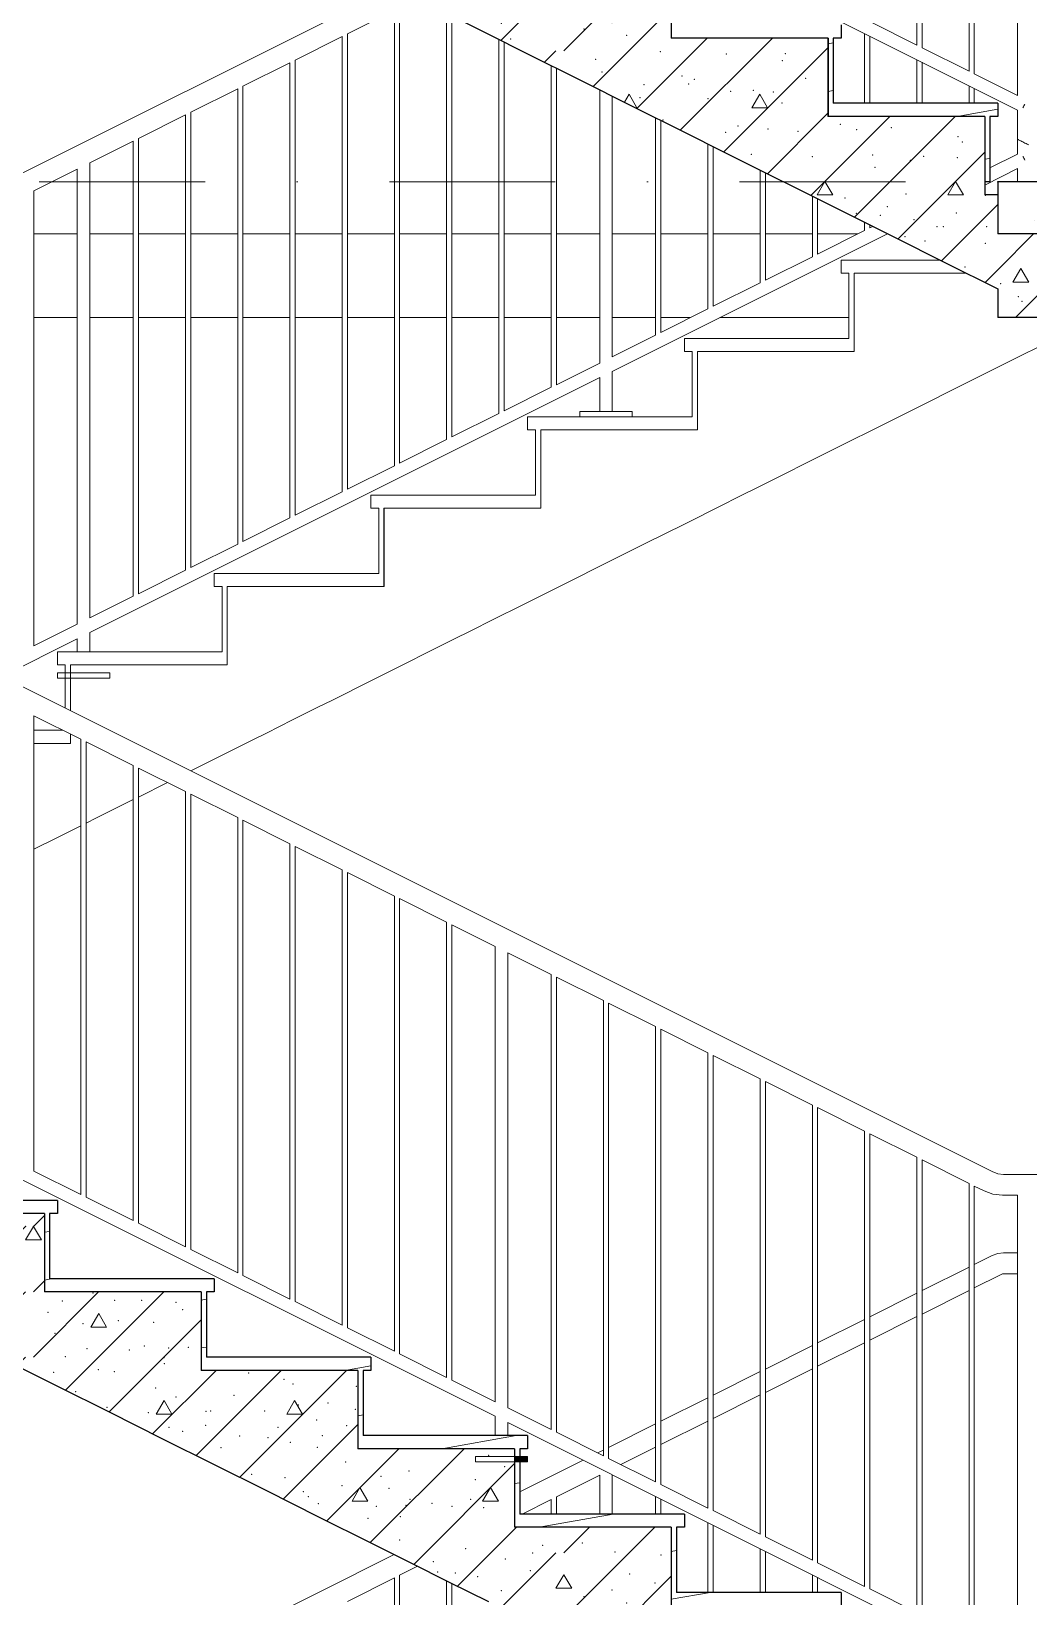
# Model space of a CAD drawing. Header units: millimetres. Extents: x 18162 to 7085488, y 72188 to 247925.
# Drawn here: x 3667579 to 3669488, y 128410 to 131406 of the extents above; entities that cross this region are included whole.
import ezdxf

# ---------------------------------------------------------------- set-up
doc = ezdxf.new("R2010")
doc.units = ezdxf.units.MM
doc.header["$MEASUREMENT"] = 0
doc.linetypes.add('Dot & Dashed', pattern=[670.277762, 317.5, -176.388889, 0, -176.388874])
for name, color, linetype in [('Interior - Stair & Railing', 7, 'Continuous'), ('Structural - Bearing', 7, 'Continuous'), ('Structural - Stair & Railing', 7, 'Continuous')]:
    doc.layers.add(name, color=color, linetype=linetype)
pattern_1 = [(10, (3761974.73, 95118.01), (-15.628336, 88.632695), [])]

# ---------------------------------------------------------------- blocks, each defined once
blk = doc.blocks.new('*X899', base_point=(3761974.7, 95118))
at = {"layer": 'Structural - Stair & Railing', "color": 7, "linetype": 'Continuous', "lineweight": 9}
for p, q in [((3666374.4, 129440.1), (3666377.3, 129443)), ((3666457.7, 129398.4), (3666502.3, 129443)), ((3666552.9, 129425.9), (3666562.8, 129443)), ((3666568, 129368.6), (3666642.5, 129443)), ((3666583.1, 129425.9), (3666573.2, 129443)), ((3666634.5, 129310), (3666767.5, 129443)), ((3666717.8, 129268.4), (3666892.5, 129443)), ((3666812.9, 129443), (3666803.1, 129425.9)), ((3666833.1, 129425.9), (3666823.2, 129443)), ((3666568, 129425.9), (3666552.9, 129425.9)), ((3666568, 129425.9), (3666583.1, 129425.9)), ((3666801.2, 129226.7), (3667004, 129429.5)), ((3666803.1, 129425.9), (3666833.1, 129425.9)), ((3666541.1, 129356.7), (3666552.9, 129368.6)), ((3666691, 129281.8), (3666693, 129285.2)), ((3666693, 129285.2), (3666696.6, 129279)), ((3666884.5, 129185), (3667004, 129304.5)), ((3666927.9, 129259.2), (3666943, 129285.2)), ((3666943, 129285.2), (3666957.9, 129259.2)), ((3666967.8, 129143.4), (3667117.5, 129293)), ((3667068, 129118.6), (3667242.5, 129293)), ((3667177.9, 129259.2), (3667193, 129285.2)), ((3667193, 129285.2), (3667207.9, 129259.2)), ((3666957.9, 129259.2), (3666927.9, 129259.2)), ((3667207.9, 129259.2), (3667177.9, 129259.2)), ((3667193, 129118.6), (3667304, 129229.5)), ((3667318, 129118.6), (3667342.5, 129143)), ((3667443, 129118.6), (3667467.5, 129143)), ((3667583.1, 129118.6), (3667604, 129139.4)), ((3667051.2, 129101.7), (3667068, 129118.5)), ((3667068, 129118.6), (3667056.8, 129098.9)), ((3667083.1, 129092.6), (3667068, 129118.6)), ((3667134.5, 129060), (3667193, 129118.5)), ((3667217.8, 129018.4), (3667318, 129118.5)), ((3667301.2, 128976.7), (3667443, 129118.5)), ((3667318, 129118.6), (3667303.1, 129092.5)), ((3667333.1, 129092.6), (3667318, 129118.6)), ((3667384.5, 128935), (3667568, 129118.5)), ((3667568, 129092.6), (3667583.1, 129118.6)), ((3667598.3, 129092.6), (3667583.1, 129118.6)), ((3667069.5, 129092.5), (3667083.1, 129092.6)), ((3667303.1, 129092.5), (3667333.1, 129092.6)), ((3667583.1, 129092.5), (3667568, 129092.6)), ((3667583.1, 129092.5), (3667598.3, 129092.6)), ((3667583.1, 128993.5), (3667604, 129014.4)), ((3667467.8, 128893.4), (3667568, 128993.5)), ((3667583.1, 128868.5), (3667707.6, 128993)), ((3667644.6, 128805), (3667832.6, 128993)), ((3667427.9, 128925.9), (3667443, 128951.9)), ((3667443, 128951.9), (3667457.9, 128925.9)), ((3667693, 128925.9), (3667708.1, 128951.9)), ((3667708.1, 128951.9), (3667723.1, 128925.9)), ((3667457.9, 128925.9), (3667427.9, 128925.9)), ((3667723.1, 128925.9), (3667693, 128925.9)), ((3667727.9, 128763.3), (3667904, 128939.4)), ((3667551.2, 128851.7), (3667568, 128868.5)), ((3667811.3, 128721.7), (3667932.6, 128843)), ((3667894.6, 128680), (3668057.6, 128843)), ((3667977.9, 128638.3), (3668182.6, 128843)), ((3667833.1, 128785.2), (3667818.2, 128759.2)), ((3667848.3, 128759.2), (3667833.1, 128785.2)), ((3668083.1, 128785.2), (3668068.2, 128759.2)), ((3668098.3, 128759.2), (3668083.1, 128785.2)), ((3667818.2, 128759.2), (3667848.3, 128759.2)), ((3668068.2, 128759.2), (3668098.3, 128759.2)), ((3668061.3, 128596.7), (3668204, 128739.4)), ((3668144.6, 128555), (3668282.6, 128693)), ((3668227.9, 128513.3), (3668407.6, 128693)), ((3668311.3, 128471.7), (3668504, 128664.4)), ((3668193, 128592.6), (3668208.1, 128618.6)), ((3668223.1, 128592.5), (3668193, 128592.6)), ((3668208.1, 128618.6), (3668223.1, 128592.5)), ((3668443, 128592.6), (3668458.1, 128618.6)), ((3668473.1, 128592.5), (3668443, 128592.6)), ((3668458.1, 128618.6), (3668473.1, 128592.5)), ((3668394.6, 128430), (3668507.6, 128543)), ((3668598.3, 128368.5), (3668772.7, 128543)), ((3668598.3, 128493.5), (3668647.7, 128543)), ((3668477.9, 128388.3), (3668583.1, 128493.5)), ((3668583.1, 128425.9), (3668598.3, 128451.9)), ((3668613.4, 128425.9), (3668598.3, 128451.9)), ((3668654.7, 128299.9), (3668804, 128449.2)), ((3668598.3, 128425.9), (3668583.1, 128425.9)), ((3668598.3, 128425.9), (3668613.4, 128425.9)), ((3668738, 128258.3), (3668872.7, 128393)), ((3668821.3, 128216.6), (3668997.7, 128393)), ((3668561.3, 128346.7), (3668583.1, 128368.5)), ((3668904.7, 128174.9), (3669104, 128374.2)), ((3668714.4, 128270.1), (3668723.3, 128285.2)), ((3668723.3, 128285.2), (3668738.2, 128259.2)), ((3668958.1, 128259.2), (3668973.3, 128285.2)), ((3668973.3, 128285.2), (3668988.2, 128259.2)), ((3668738.2, 128259.2), (3668736.2, 128259.2)), ((3668988.2, 128259.2), (3668958.1, 128259.2)), ((3668988, 128133.3), (3669104, 128249.2)), ((3669098.3, 128118.5), (3669222.7, 128243)), ((3669223.3, 128118.5), (3669347.7, 128243)), ((3669348.3, 128118.5), (3669404, 128174.2)), ((3669071.3, 128091.6), (3669098.3, 128118.5)), ((3669098.3, 128118.5), (3669083.4, 128092.5)), ((3669113.4, 128092.5), (3669098.3, 128118.5)), ((3669154.7, 128049.9), (3669223.3, 128118.5)), ((3669238, 128008.3), (3669348.3, 128118.5)), ((3669348.3, 128118.5), (3669333.4, 128092.5)), ((3669363.4, 128092.5), (3669348.3, 128118.5)), ((3669083.4, 128092.5), (3669113.4, 128092.5)), ((3669333.4, 128092.5), (3669363.4, 128092.5)), ((3669321.3, 127966.6), (3669429.1, 128074.3)), ((3669404.7, 127924.9), (3669429.1, 127949.3))]:
    blk.add_line(p, q, dxfattribs=at)
for p in [(3666742.4, 129436.2), (3666813.2, 129433.7), (3666448.8, 129421.1), (3666448.8, 129421.1), (3666606.5, 129410.2), (3666660, 129422.3), (3666901.1, 129409.9), (3666926.4, 129406.5), (3666992.3, 129424.6), (3666688.2, 129397.9), (3666628.8, 129352.1), (3666752.6, 129366.8), (3666879.2, 129362.5), (3666986.1, 129349.7), (3666992.3, 129362.8), (3666641.5, 129328.1), (3666794.5, 129320.3), (3666817.7, 129314.2), (3666721.5, 129303.5), (3666806.8, 129304.9), (3666887.2, 129291), (3666930.7, 129292.7), (3666969.1, 129289.4), (3666714.1, 129278.6), (3666843.9, 129277.1), (3666985.8, 129268.8), (3667115.9, 129280.2), (3667151.4, 129277.1), (3667276.6, 129278.6), (3666901.3, 129224.3), (3667097.4, 129227.6), (3667194.7, 129221.4), (3666877.9, 129212.2), (3666958.8, 129218.6), (3667016.6, 129214.7), (3667128.8, 129217.9), (3667128.8, 129217.9), (3666927.4, 129170.5), (3667044, 129165.8), (3667159.2, 129168.9), (3667257.1, 129166.6), (3667163.8, 129145.7), (3667231.7, 129158.6), (3667537.9, 129142.1), (3667568, 129118.6), (3667568, 129118.6), (3667568, 129118.5), (3667583.1, 129118.6), (3667583.1, 129118.5), (3667583.1, 129118.5), (3667106.1, 129086.8), (3667223.3, 129094.5), (3667375.2, 129092), (3667447.4, 129093.2), (3667522.3, 129097.6), (3667174.3, 129053.4), (3667187.1, 129070.1), (3667238.2, 129045.3), (3667319.2, 129057.9), (3667499.6, 129044), (3667282.6, 129031.8), (3667294.6, 129031.9), (3667377.3, 129031.8), (3667449.4, 129031.8), (3667485.2, 129021.9), (3667544.4, 129031.7), (3667259.3, 129004.4), (3667374.7, 129000.2), (3667469.8, 128984.8), (3667697, 128991.2), (3667520.7, 128956.8), (3667611.2, 128954.2), (3667638.2, 128975.7), (3667738.5, 128977.1), (3667790.3, 128976.7), (3667855.9, 128972.9), (3667868.9, 128959.4), (3667471.7, 128934.9), (3667678.1, 128932.3), (3667745.8, 128938.1), (3667813.4, 128934.9), (3667510, 128912.2), (3667510.1, 128900.4), (3667523.9, 128901.4), (3667624.2, 128913.7), (3667644.3, 128868.9), (3667685.7, 128884.4), (3667766.6, 128881.8), (3667795.3, 128889.8), (3667832.8, 128867.4), (3667842.1, 128885.9), (3667879.9, 128886.9), (3667621.6, 128839.5), (3667707.6, 128844.2), (3667738.2, 128840.5), (3667833.5, 128856), (3667995.2, 128837.9), (3667664, 128802.3), (3667817.1, 128808.9), (3668062.8, 128826.1), (3668080, 128817), (3668201.3, 128812.1), (3667724.1, 128772.2), (3667744.4, 128779.8), (3667855.9, 128792), (3667967.3, 128795), (3668090.2, 128776.5), (3668146.9, 128780.4), (3667803.1, 128762.3), (3667913.4, 128764.6), (3667922.4, 128765.4), (3668025.9, 128765.4), (3668125, 128748.2), (3668199, 128768.5), (3667842.7, 128733.8), (3667868.9, 128726.3), (3667912.5, 128737.9), (3667978, 128717.5), (3668032.1, 128714.4), (3668051, 128733.8), (3668136.2, 128718.2), (3668182.4, 128737), (3667942, 128695.3), (3668074.8, 128705), (3668126.4, 128695.8), (3668180.9, 128667.3), (3668454.5, 128680.1), (3668484.9, 128658.8), (3668001.1, 128644), (3668064.5, 128637.4), (3668173.9, 128622), (3668248.3, 128640.4), (3668302.1, 128650.1), (3668429.3, 128634), (3668099.8, 128610.8), (3668109.5, 128601.4), (3668263.9, 128617), (3668304.1, 128596), (3668420, 128596), (3668128.3, 128587.8), (3668239.2, 128583), (3668285.6, 128562.9), (3668296.4, 128584.6), (3668346.2, 128588.7), (3668384.5, 128583), (3668445.1, 128580), (3668223.8, 128559.9), (3668283.9, 128518.1), (3668410.5, 128502), (3668557.6, 128508.3), (3668633.5, 128512.7), (3668348.5, 128477), (3668486.3, 128482.2), (3668539, 128493.4), (3668696.5, 128495), (3668784.7, 128489.3), (3668356.8, 128457.1), (3668390.6, 128454.8), (3668433.6, 128447.8), (3668534.1, 128459.4), (3668724.3, 128453.2), (3668479, 128421.1), (3668479, 128421.1), (3668690.3, 128422.3), (3668772.7, 128436.2), (3668496.4, 128390.9), (3668636.7, 128410.1), (3668718.4, 128397.9), (3668659.1, 128352.1), (3668782.8, 128366.8), (3668909.5, 128362.5), (3669022.5, 128362.8), (3668671.7, 128328.1), (3669016.4, 128349.7), (3668751.7, 128303.5), (3668824.7, 128320.3), (3668837.1, 128304.9), (3668847.9, 128314.2), (3668961, 128292.7), (3669061.2, 128315.7), (3668744.4, 128278.6), (3668874.2, 128277.1), (3668917.5, 128291), (3668999.4, 128289.4), (3669016.1, 128268.8), (3668788.2, 128235.9), (3668908.2, 128212.2), (3668931.5, 128224.3), (3668989, 128218.6), (3669046.9, 128214.7), (3669127.6, 128227.6), (3669159, 128217.9), (3669159, 128217.9), (3669225, 128221.4), (3669353.2, 128204.4), (3669361, 128193.6), (3668957.6, 128170.4), (3669074.2, 128165.8), (3669189.4, 128168.9), (3669194.1, 128145.7), (3669261.9, 128158.6), (3669287.4, 128166.6), (3669351.7, 128164.3), (3669136.3, 128086.8), (3669253.5, 128094.5), (3669405.5, 128092), (3669158.5, 128057.4), (3669204.5, 128053.4), (3669217.4, 128070.1), (3669349.5, 128057.9), (3669268.5, 128045.3), (3669312.8, 128031.8), (3669324.9, 128031.9), (3669407.6, 128031.8), (3669251.2, 128012.6), (3669289.5, 128004.4), (3669405, 128000.2), (3669366.6, 127954.8)]:
    blk.add_point(p, dxfattribs=at)
blk = doc.blocks.new('*X912', base_point=(3761974.7, 95118))
at = {"layer": 'Structural - Stair & Railing', "color": 7, "linetype": 'Continuous', "lineweight": 9}
for p, q in [((3666374.4, 132440.1), (3666377.3, 132443)), ((3666457.7, 132398.4), (3666502.3, 132443)), ((3666552.9, 132426), (3666562.8, 132443)), ((3666568, 132368.6), (3666642.4, 132443)), ((3666583.1, 132426), (3666573.2, 132443)), ((3666634.5, 132310.1), (3666767.4, 132443)), ((3666717.8, 132268.4), (3666892.4, 132443)), ((3666801.1, 132226.7), (3667004, 132429.5)), ((3666812.9, 132443), (3666803.1, 132425.9)), ((3666833.1, 132426), (3666823.2, 132443)), ((3666568, 132425.9), (3666552.9, 132426)), ((3666568, 132425.9), (3666583.1, 132426)), ((3666803.1, 132425.9), (3666833.1, 132426)), ((3666541, 132356.8), (3666552.9, 132368.6)), ((3666691, 132281.8), (3666693, 132285.3)), ((3666693, 132285.3), (3666696.6, 132279)), ((3666884.5, 132185.1), (3667004, 132304.5)), ((3666927.9, 132259.3), (3666943, 132285.3)), ((3666943, 132285.3), (3666957.9, 132259.3)), ((3666967.8, 132143.4), (3667117.4, 132293)), ((3667068, 132118.6), (3667242.4, 132293)), ((3667177.9, 132259.3), (3667193, 132285.3)), ((3667193, 132285.3), (3667207.9, 132259.3)), ((3666957.9, 132259.3), (3666927.9, 132259.3)), ((3667207.9, 132259.3), (3667177.9, 132259.3)), ((3667193, 132118.6), (3667304, 132229.6)), ((3667318, 132118.6), (3667342.4, 132143)), ((3667443, 132118.6), (3667467.4, 132143)), ((3667583.1, 132118.6), (3667604, 132139.4)), ((3667051.1, 132101.7), (3667068, 132118.6)), ((3667068, 132118.6), (3667056.7, 132098.9)), ((3667083.1, 132092.6), (3667068, 132118.6)), ((3667134.5, 132060), (3667193, 132118.6)), ((3667217.8, 132018.4), (3667318, 132118.6)), ((3667301.1, 131976.7), (3667443, 132118.6)), ((3667318, 132118.6), (3667303.1, 132092.6)), ((3667333.1, 132092.6), (3667318, 132118.6)), ((3667384.5, 131935), (3667568, 132118.6)), ((3667568, 132092.6), (3667583.1, 132118.6)), ((3667598.3, 132092.6), (3667583.1, 132118.6)), ((3667069.4, 132092.6), (3667083.1, 132092.6)), ((3667303.1, 132092.6), (3667333.1, 132092.6)), ((3667583.1, 132092.6), (3667568, 132092.6)), ((3667583.1, 132092.6), (3667598.3, 132092.6)), ((3667583.1, 131993.6), (3667604, 132014.4)), ((3667467.8, 131893.4), (3667568, 131993.6)), ((3667583.1, 131868.6), (3667707.6, 131993)), ((3667644.6, 131805), (3667832.6, 131993)), ((3667427.9, 131925.9), (3667443, 131951.9)), ((3667443, 131951.9), (3667457.9, 131925.9)), ((3667693, 131925.9), (3667708.1, 131951.9)), ((3667708.1, 131951.9), (3667723.1, 131925.9)), ((3667457.9, 131925.9), (3667427.9, 131925.9)), ((3667723.1, 131925.9), (3667693, 131925.9)), ((3667727.9, 131763.3), (3667904, 131939.4)), ((3667551.1, 131851.7), (3667568, 131868.6)), ((3667811.2, 131721.7), (3667932.6, 131843)), ((3667894.6, 131680), (3668057.6, 131843)), ((3667977.9, 131638.3), (3668182.6, 131843)), ((3667833.1, 131785.3), (3667818.2, 131759.2)), ((3667848.3, 131759.3), (3667833.1, 131785.3)), ((3668083.1, 131785.3), (3668068.2, 131759.2)), ((3668098.3, 131759.3), (3668083.1, 131785.3)), ((3667818.2, 131759.2), (3667848.3, 131759.3)), ((3668061.2, 131596.7), (3668204, 131739.4)), ((3668068.2, 131759.2), (3668098.3, 131759.3)), ((3668144.6, 131555), (3668282.6, 131693)), ((3668227.9, 131513.3), (3668407.6, 131693)), ((3668311.2, 131471.7), (3668504, 131664.4)), ((3668193, 131592.6), (3668208.1, 131618.6)), ((3668208.1, 131618.6), (3668223.1, 131592.6)), ((3668443, 131592.6), (3668458.1, 131618.6)), ((3668458.1, 131618.6), (3668473.1, 131592.6)), ((3668223.1, 131592.6), (3668193, 131592.6)), ((3668473.1, 131592.6), (3668443, 131592.6)), ((3668394.6, 131430), (3668507.6, 131543)), ((3668598.3, 131368.6), (3668772.7, 131543)), ((3668598.3, 131493.6), (3668647.7, 131543)), ((3668477.9, 131388.3), (3668583.1, 131493.6)), ((3668583.1, 131425.9), (3668598.3, 131451.9)), ((3668613.4, 131425.9), (3668598.3, 131451.9)), ((3668654.6, 131300), (3668804, 131449.3)), ((3668598.3, 131425.9), (3668583.1, 131425.9)), ((3668598.3, 131425.9), (3668613.4, 131425.9)), ((3668738, 131258.3), (3668872.7, 131393)), ((3668821.3, 131216.6), (3668997.7, 131393)), ((3668561.2, 131346.7), (3668583.1, 131368.6)), ((3668904.6, 131175), (3669104, 131374.3)), ((3668714.4, 131270.1), (3668723.3, 131285.3)), ((3668723.3, 131285.3), (3668738.2, 131259.2)), ((3668738.2, 131259.2), (3668736.1, 131259.2)), ((3668958.1, 131259.3), (3668973.3, 131285.3)), ((3668988.2, 131259.2), (3668958.1, 131259.3)), ((3668973.3, 131285.3), (3668988.2, 131259.2)), ((3668988, 131133.3), (3669104, 131249.3)), ((3669098.3, 131118.6), (3669222.7, 131243)), ((3669223.3, 131118.6), (3669347.7, 131243)), ((3669348.3, 131118.6), (3669404, 131174.3)), ((3669071.3, 131091.6), (3669098.3, 131118.6)), ((3669098.3, 131118.6), (3669083.4, 131092.6)), ((3669113.4, 131092.6), (3669098.3, 131118.6)), ((3669154.6, 131050), (3669223.3, 131118.6)), ((3669238, 131008.3), (3669348.3, 131118.6)), ((3669348.3, 131118.6), (3669333.4, 131092.6)), ((3669363.4, 131092.6), (3669348.3, 131118.6)), ((3669083.4, 131092.6), (3669113.4, 131092.6)), ((3669333.4, 131092.6), (3669363.4, 131092.6)), ((3669321.3, 130966.6), (3669429.1, 131074.4)), ((3669404.6, 130925), (3669429.1, 130949.4))]:
    blk.add_line(p, q, dxfattribs=at)
for p in [(3666742.4, 132436.3), (3666813.2, 132433.8), (3666448.8, 132421.2), (3666448.8, 132421.2), (3666606.5, 132410.2), (3666660, 132422.4), (3666688.2, 132398), (3666901.1, 132409.9), (3666926.4, 132406.5), (3666992.3, 132424.7), (3666752.6, 132366.8), (3666628.8, 132352.2), (3666879.2, 132362.5), (3666986.1, 132349.8), (3666992.3, 132362.9), (3666641.5, 132328.1), (3666794.5, 132320.4), (3666817.7, 132314.2), (3666714.1, 132278.7), (3666721.5, 132303.5), (3666806.8, 132304.9), (3666843.9, 132277.1), (3666887.2, 132291), (3666930.7, 132292.8), (3666969.1, 132289.5), (3667115.9, 132280.2), (3667151.4, 132277.1), (3667276.6, 132278.7), (3666985.8, 132268.8), (3666901.3, 132224.4), (3666958.8, 132218.6), (3667097.4, 132227.7), (3667128.8, 132217.9), (3667128.8, 132217.9), (3667194.7, 132221.5), (3666877.9, 132212.2), (3667016.6, 132214.7), (3666927.4, 132170.5), (3667044, 132165.8), (3667159.2, 132169), (3667231.7, 132158.7), (3667257.1, 132166.6), (3667163.8, 132145.8), (3667537.9, 132142.1), (3667522.3, 132097.7), (3667568, 132118.6), (3667568, 132118.6), (3667568, 132118.6), (3667583.1, 132118.6), (3667583.1, 132118.6), (3667583.1, 132118.6), (3667106.1, 132086.9), (3667187.1, 132070.2), (3667223.3, 132094.6), (3667375.2, 132092), (3667447.4, 132093.2), (3667174.3, 132053.4), (3667238.2, 132045.4), (3667319.2, 132058), (3667499.6, 132044.1), (3667282.6, 132031.8), (3667294.6, 132032), (3667377.3, 132031.8), (3667449.4, 132031.8), (3667485.2, 132022), (3667544.4, 132031.8), (3667259.3, 132004.5), (3667374.7, 132000.3), (3667469.8, 131984.9), (3667697, 131991.3), (3667520.7, 131956.8), (3667611.2, 131954.3), (3667638.2, 131975.7), (3667738.5, 131977.1), (3667790.3, 131976.8), (3667855.9, 131972.9), (3667868.9, 131959.4), (3667471.7, 131935), (3667678.1, 131932.4), (3667745.8, 131938.2), (3667813.4, 131935), (3667510, 131912.2), (3667510.1, 131900.5), (3667523.9, 131901.4), (3667624.2, 131913.8), (3667795.3, 131889.9), (3667644.3, 131869), (3667685.7, 131884.4), (3667766.6, 131881.8), (3667832.8, 131867.4), (3667842.1, 131886), (3667879.9, 131887), (3667621.6, 131839.6), (3667707.6, 131844.2), (3667738.2, 131840.6), (3667833.5, 131856.1), (3667995.2, 131837.9), (3667664, 131802.3), (3667817.1, 131809), (3668062.8, 131826.1), (3668080, 131817.1), (3668201.3, 131812.2), (3667724.1, 131772.3), (3667744.4, 131779.8), (3667855.9, 131792), (3667967.3, 131795), (3668090.2, 131776.6), (3668146.9, 131780.4), (3668199, 131768.5), (3667803.1, 131762.4), (3667912.5, 131737.9), (3667913.4, 131764.6), (3667922.4, 131765.4), (3668025.9, 131765.4), (3668125, 131748.2), (3667842.7, 131733.8), (3667868.9, 131726.3), (3667978, 131717.5), (3668032.1, 131714.4), (3668051, 131733.8), (3668136.2, 131718.3), (3668182.4, 131737), (3667942, 131695.4), (3668074.8, 131705.1), (3668126.4, 131695.9), (3668454.5, 131680.2), (3668180.9, 131667.3), (3668302.1, 131650.1), (3668484.9, 131658.8), (3668001.1, 131644), (3668064.5, 131637.5), (3668173.9, 131622), (3668248.3, 131640.5), (3668429.3, 131634.1), (3668099.8, 131610.9), (3668109.5, 131601.4), (3668128.3, 131587.9), (3668263.9, 131617.1), (3668304.1, 131596), (3668346.2, 131588.8), (3668420, 131596), (3668223.8, 131560), (3668239.2, 131583.1), (3668285.6, 131563), (3668296.4, 131584.6), (3668384.5, 131583.1), (3668445.1, 131580), (3668283.9, 131518.1), (3668410.5, 131502), (3668557.6, 131508.4), (3668633.5, 131512.7), (3668348.5, 131477), (3668486.3, 131482.2), (3668539, 131493.5), (3668696.5, 131495), (3668784.7, 131489.4), (3668356.8, 131457.2), (3668390.6, 131454.8), (3668433.6, 131447.8), (3668534.1, 131459.4), (3668724.3, 131453.3), (3668479, 131421.1), (3668479, 131421.1), (3668636.7, 131410.2), (3668690.3, 131422.4), (3668772.7, 131436.2), (3668496.4, 131391), (3668718.4, 131397.9), (3668659.1, 131352.2), (3668782.8, 131366.8), (3668909.5, 131362.5), (3669016.4, 131349.7), (3669022.5, 131362.8), (3668671.7, 131328.1), (3668824.7, 131320.4), (3668751.7, 131303.5), (3668837.1, 131304.9), (3668847.9, 131314.2), (3668917.5, 131291), (3668961, 131292.8), (3668999.4, 131289.5), (3669061.2, 131315.7), (3668744.4, 131278.7), (3668874.2, 131277.1), (3669016.1, 131268.8), (3668788.2, 131235.9), (3668908.2, 131212.2), (3668931.5, 131224.3), (3668989, 131218.6), (3669046.9, 131214.7), (3669127.6, 131227.7), (3669159, 131217.9), (3669159, 131217.9), (3669225, 131221.5), (3669353.2, 131204.5), (3668957.6, 131170.5), (3669189.4, 131168.9), (3669361, 131193.7), (3669074.2, 131165.8), (3669194.1, 131145.8), (3669261.9, 131158.7), (3669287.4, 131166.6), (3669351.7, 131164.3), (3669136.3, 131086.8), (3669253.5, 131094.6), (3669405.5, 131092), (3669158.5, 131057.5), (3669204.5, 131053.4), (3669217.4, 131070.1), (3669349.5, 131057.9), (3669268.5, 131045.3), (3669312.8, 131031.8), (3669324.9, 131032), (3669407.6, 131031.8), (3669251.2, 131012.7), (3669289.5, 131004.5), (3669405, 131000.3), (3669366.6, 130954.9)]:
    blk.add_point(p, dxfattribs=at)
blk = doc.blocks.new('*X924', base_point=(3761974.7, 95118))
at = {"layer": 'Structural - Bearing', "color": 7, "linetype": 'Continuous', "lineweight": 9}
for p, q in [((3669429.1, 130949.4), (3669497.7, 131018)), ((3669462.7, 130858), (3669598.3, 130993.6)), ((3669458.1, 130925.9), (3669473.3, 130951.9)), ((3669473.3, 130951.9), (3669488.2, 130925.9)), ((3669488.2, 130925.9), (3669458.1, 130925.9))]:
    blk.add_line(p, q, dxfattribs=at)
for p in [(3669434.6, 130922.9), (3669468.5, 130898.2), (3669475.3, 130889)]:
    blk.add_point(p, dxfattribs=at)

msp = doc.modelspace()

# ---------------------------------------------------------------- hatches: boundary and pattern name
at = {"layer": 'Interior - Stair & Railing', "linetype": 'Continuous', "lineweight": 9}
msp.add_hatch(color=7, dxfattribs=at).paths.add_polyline_path([(3668529.1, 128678), (3668504, 128678), (3668504, 128668), (3668529.1, 128668)])
at = {"layer": 'Structural - Bearing', "linetype": 'Continuous', "lineweight": 9}
h = msp.add_hatch(dxfattribs=at)
h.set_pattern_fill('Lightweight_Concrete_0003', style=0, pattern_type=2)
h.set_pattern_definition([(0, (3761974.7, 95118), (0, 779.423), [48.75, -401.25]), (0, (3762199.7, 95507.7), (0, 779.423), [48.75, -401.25]), (60, (3761974.7, 95118), (-675, 389.7114), [48.75, -401.25]), (60, (3762424.7, 95118), (-675, 389.7114), [48.75, -401.25]), (120, (3762023.5, 95118), (675, 389.7114), [48.75, -401.25]), (120, (3762473.5, 95118), (675, 389.7114), [48.75, -401.25]), (0, (3761974.73, 95193), (0, 150), [0, -150, 0, -225]), (45, (3762049.73, 95193), (-106.06602, 106.06602), [0, -112.5, 0, -187.5])])
h.paths.add_polyline_path([(3669429.1, 131018), (3676379.1, 131018), (3676379.1, 131118), (3669429.1, 131118)])
at = {"layer": 'Structural - Stair & Railing', "linetype": 'Continuous', "lineweight": 9}
h = msp.add_hatch(dxfattribs=at)
h.set_pattern_fill('Wood_0003', style=0, pattern_type=2)
h.set_pattern_definition(pattern_1)
h.paths.add_polyline_path([(3668804.1, 131418), (3668804.1, 131393), (3669129.1, 131393), (3669129.1, 131418)])
h = msp.add_hatch(dxfattribs=at)
h.set_pattern_fill('Wood_0003', style=0, pattern_type=2)
h.set_pattern_definition(pattern_1)
h.paths.add_polyline_path([(3669114.1, 131393), (3669104.1, 131393), (3669104.1, 131268), (3669114.1, 131268)])
h = msp.add_hatch(dxfattribs=at)
h.set_pattern_fill('Wood_0003', style=0, pattern_type=2)
h.set_pattern_definition(pattern_1)
h.paths.add_polyline_path([(3669104.1, 131243), (3669429.1, 131243), (3669429.1, 131268), (3669104.1, 131268)])
h = msp.add_hatch(dxfattribs=at)
h.set_pattern_fill('Wood_0003', style=0, pattern_type=2)
h.set_pattern_definition(pattern_1)
h.paths.add_polyline_path([(3669414.1, 131243), (3669404.1, 131243), (3669404.1, 131118), (3669414.1, 131118)])
h = msp.add_hatch(dxfattribs=at)
h.set_pattern_fill('Wood_0003', style=0, pattern_type=2)
h.set_pattern_definition(pattern_1)
h.paths.add_polyline_path([(3667304.1, 129143), (3667629.1, 129143), (3667629.1, 129168), (3667304.1, 129168)])
h = msp.add_hatch(dxfattribs=at)
h.set_pattern_fill('Wood_0003', style=0, pattern_type=2)
h.set_pattern_definition(pattern_1)
h.paths.add_polyline_path([(3667614.1, 129143), (3667604.1, 129143), (3667604.1, 129018), (3667614.1, 129018)])
h = msp.add_hatch(dxfattribs=at)
h.set_pattern_fill('Wood_0003', style=0, pattern_type=2)
h.set_pattern_definition(pattern_1)
h.paths.add_polyline_path([(3667604.1, 128993), (3667929.1, 128993), (3667929.1, 129018), (3667604.1, 129018)])
h = msp.add_hatch(dxfattribs=at)
h.set_pattern_fill('Wood_0003', style=0, pattern_type=2)
h.set_pattern_definition(pattern_1)
h.paths.add_polyline_path([(3667914.1, 128993), (3667904.1, 128993), (3667904.1, 128868), (3667914.1, 128868)])
h = msp.add_hatch(dxfattribs=at)
h.set_pattern_fill('Wood_0003', style=0, pattern_type=2)
h.set_pattern_definition(pattern_1)
h.paths.add_polyline_path([(3667904.1, 128843), (3668229.1, 128843), (3668229.1, 128868), (3667904.1, 128868)])
h = msp.add_hatch(dxfattribs=at)
h.set_pattern_fill('Wood_0003', style=0, pattern_type=2)
h.set_pattern_definition(pattern_1)
h.paths.add_polyline_path([(3668214.1, 128843), (3668204.1, 128843), (3668204.1, 128718), (3668214.1, 128718)])
h = msp.add_hatch(dxfattribs=at)
h.set_pattern_fill('Wood_0003', style=0, pattern_type=2)
h.set_pattern_definition(pattern_1)
h.paths.add_polyline_path([(3668204.1, 128718), (3668204.1, 128693), (3668529.1, 128693), (3668529.1, 128718)])
h = msp.add_hatch(dxfattribs=at)
h.set_pattern_fill('Wood_0003', style=0, pattern_type=2)
h.set_pattern_definition(pattern_1)
h.paths.add_polyline_path([(3668504.1, 128693), (3668504.1, 128678), (3668514.1, 128678), (3668514.1, 128693)])
h = msp.add_hatch(dxfattribs=at)
h.set_pattern_fill('Wood_0003', style=0, pattern_type=2)
h.set_pattern_definition(pattern_1)
h.paths.add_polyline_path([(3668504.1, 128668), (3668504.1, 128568), (3668514.1, 128568), (3668514.1, 128668)])
h = msp.add_hatch(dxfattribs=at)
h.set_pattern_fill('Wood_0003', style=0, pattern_type=2)
h.set_pattern_definition(pattern_1)
h.paths.add_polyline_path([(3668504.1, 128568), (3668504.1, 128543), (3668829.1, 128543), (3668829.1, 128568)])
h = msp.add_hatch(dxfattribs=at)
h.set_pattern_fill('Wood_0003', style=0, pattern_type=2)
h.set_pattern_definition(pattern_1)
h.paths.add_polyline_path([(3668814.1, 128543), (3668804.1, 128543), (3668804.1, 128418), (3668814.1, 128418)])
h = msp.add_hatch(dxfattribs=at)
h.set_pattern_fill('Wood_0003', style=0, pattern_type=2)
h.set_pattern_definition(pattern_1)
h.paths.add_polyline_path([(3668804.1, 128418), (3668804.1, 128393), (3669129.1, 128393), (3669129.1, 128418)])

# ---------------------------------------------------------------- linework, layer by layer
at = {"color": 8, "linetype": 'Dot & Dashed', "lineweight": 13}
msp.add_line((3658879.3, 131118), (3689916.5, 131118), dxfattribs=at)
at = {"layer": 'Interior - Stair & Railing', "color": 7, "linetype": 'Continuous', "lineweight": 9}
for p, q in [((3669274.1, 131379.5), (3669274.1, 132250.8)), ((3669284.1, 131374.5), (3669284.1, 132245.8)), ((3669374.1, 131329.5), (3669374.1, 132200.8)), ((3669384.1, 131324.5), (3669384.1, 132195.8)), ((3669467.1, 131283), (3669467.1, 132178.1)), ((3669467.1, 131255), (3668491.1, 131743)), ((3666739.6, 130723.3), (3668273.8, 131490.4)), ((3668184.1, 131400.8), (3668274.1, 131445.8)), ((3668274.1, 130574.5), (3668274.1, 131445.8)), ((3668284.1, 130579.5), (3668284.1, 131450.8)), ((3668374.1, 130624.5), (3668374.1, 131440.3)), ((3668384.1, 130629.5), (3668384.1, 131435.3)), ((3669274.1, 131379.5), (3669184.1, 131424.5)), ((3668084.1, 131350.8), (3668174.1, 131395.8)), ((3668174.1, 130524.5), (3668174.1, 131395.8)), ((3668184.1, 130529.5), (3668184.1, 131400.8)), ((3668474.1, 130674.5), (3668474.1, 131390.3)), ((3668484.1, 130679.5), (3668484.1, 131385.3)), ((3669174.1, 131268), (3669174.1, 131401.5)), ((3669184.1, 131268), (3669184.1, 131396.5)), ((3668084.1, 130479.5), (3668084.1, 131350.8)), ((3669274.1, 131268), (3669274.1, 131351.5)), ((3669374.1, 131329.5), (3669284.1, 131374.5)), ((3667984.1, 131300.8), (3668074.1, 131345.8)), ((3668074.1, 130474.5), (3668074.1, 131345.8)), ((3668574.1, 130724.5), (3668574.1, 131340.3)), ((3668584.1, 130729.5), (3668584.1, 131335.3)), ((3669284.1, 131268), (3669284.1, 131346.5)), ((3669467.1, 131283), (3669384.1, 131324.5)), ((3667884.1, 131250.8), (3667974.1, 131295.8)), ((3667974.1, 130424.5), (3667974.1, 131295.8)), ((3667984.1, 130429.5), (3667984.1, 131300.8)), ((3668667.1, 130771), (3668667.1, 131293.8)), ((3669374.1, 131268), (3669374.1, 131301.5)), ((3669384.1, 131268), (3669384.1, 131296.5)), ((3668691.1, 130783), (3668691.1, 131281.8)), ((3669477.3, 131259.5), (3669478.1, 131261.1)), ((3669478.1, 131261.1), (3669479.1, 131263)), ((3669479.1, 131263), (3669480, 131264.9)), ((3669480, 131264.9), (3669480.8, 131266.5)), ((3667784.1, 131200.8), (3667874.1, 131245.8)), ((3667874.1, 130374.5), (3667874.1, 131245.8)), ((3667884.1, 130379.5), (3667884.1, 131250.8)), ((3668774.1, 130824.5), (3668774.1, 131240.3)), ((3668784.1, 130829.5), (3668784.1, 131235.3)), ((3669467.1, 131199), (3669467.1, 131255)), ((3667784.1, 130329.5), (3667784.1, 131200.8)), ((3669467.1, 131171), (3669467.1, 131199)), ((3669467.1, 131199), (3669467.2, 131198.9)), ((3669467.2, 131198.9), (3669467.8, 131198.6)), ((3669467.8, 131198.6), (3669468.7, 131198.2)), ((3667691.1, 131154.3), (3667774.1, 131195.8)), ((3667774.1, 130324.5), (3667774.1, 131195.8)), ((3668874.1, 130874.5), (3668874.1, 131190.3)), ((3668884.1, 130879.5), (3668884.1, 131185.3)), ((3669414.1, 131144.5), (3669467.1, 131171)), ((3669468.7, 131198.2), (3669469.9, 131197.6)), ((3669469.9, 131197.6), (3669471.3, 131196.9)), ((3669471.3, 131196.9), (3669473.1, 131196)), ((3669473.1, 131196), (3669475, 131195.1)), ((3669475, 131195.1), (3669477, 131194)), ((3669477, 131194), (3669479.1, 131193)), ((3669479.1, 131193), (3669481.1, 131192)), ((3669481.1, 131192), (3669483.2, 131191)), ((3669483.2, 131191), (3669485.1, 131190)), ((3669485.1, 131190), (3669486.8, 131189.1)), ((3669486.8, 131189.1), (3669488.2, 131188.4)), ((3667584.1, 131100.8), (3667667.1, 131142.3)), ((3667667.1, 130271), (3667667.1, 131142.3)), ((3667691.1, 130283), (3667691.1, 131154.3)), ((3668974.1, 130924.5), (3668974.1, 131140.3)), ((3669404, 131111.5), (3669467.1, 131143)), ((3669404, 131139.4), (3669404.1, 131139.5)), ((3669467.1, 131118), (3669467.1, 131143)), ((3669477.3, 131166.5), (3669478.1, 131164.9)), ((3669478.1, 131164.9), (3669479.1, 131163)), ((3669479.1, 131163), (3669480, 131161.1)), ((3669480, 131161.1), (3669480.8, 131159.5)), ((3668984.1, 130929.5), (3668984.1, 131135.3)), ((3667584.1, 130229.5), (3667584.1, 131100.8)), ((3669074.1, 130974.5), (3669074.1, 131090.3)), ((3669084.1, 130979.5), (3669084.1, 131085.3)), ((3669084.1, 130979.5), (3669174.1, 131024.5)), ((3669174.1, 131024.5), (3669174.1, 131040.3)), ((3669184.1, 131029.5), (3669184.1, 131035.3)), ((3669184.1, 131029.5), (3669189.8, 131032.4)), ((3668691.1, 130755), (3669217.8, 131018.4)), ((3668984.1, 130929.5), (3669074.1, 130974.5)), ((3668884.1, 130879.5), (3668974.1, 130924.5)), ((3668784.1, 130829.5), (3668874.1, 130874.5)), ((3668691.1, 130783), (3668774.1, 130824.5)), ((3668584.1, 130729.5), (3668667.1, 130771)), ((3668691.1, 130678), (3668691.1, 130755)), ((3667691.1, 130255), (3668667.1, 130743)), ((3668484.1, 130679.5), (3668574.1, 130724.5)), ((3668667.1, 130678), (3668667.1, 130743)), ((3668384.1, 130629.5), (3668474.1, 130674.5)), ((3668629.1, 130678), (3668729.1, 130678)), ((3668629.1, 130668), (3668629.1, 130678)), ((3668629.1, 130668), (3668729.1, 130668)), ((3668729.1, 130668), (3668729.1, 130678)), ((3668284.1, 130579.5), (3668374.1, 130624.5)), ((3668184.1, 130529.5), (3668274.1, 130574.5)), ((3669418.5, 129223.3), (3666739.6, 130562.7)), ((3668084.1, 130479.5), (3668174.1, 130524.5)), ((3667984.1, 130429.5), (3668074.1, 130474.5)), ((3667884.1, 130379.5), (3667974.1, 130424.5)), ((3667784.1, 130329.5), (3667874.1, 130374.5)), ((3667691.1, 130283), (3667774.1, 130324.5)), ((3667584.1, 130229.5), (3667667.1, 130271)), ((3667523, 130171), (3667667.1, 130243)), ((3667667.1, 130218), (3667667.1, 130243)), ((3667691.1, 130218), (3667691.1, 130255)), ((3667629.1, 130178), (3667644.1, 130178)), ((3667629.1, 130168), (3667629.1, 130178)), ((3667629.1, 130168), (3667644.1, 130168)), ((3667644.1, 130178), (3667654.1, 130178)), ((3667644.1, 130168), (3667654.1, 130168)), ((3667654.1, 130178), (3667654.2, 130178)), ((3667654.1, 130168), (3667654.2, 130168)), ((3667654.2, 130178), (3667729.1, 130178)), ((3667654.2, 130168), (3667729.1, 130168)), ((3667729.1, 130168), (3667729.1, 130178)), ((3667674.1, 130050.8), (3667584.1, 130095.8)), ((3667584.1, 129224.5), (3667584.1, 130095.8)), ((3667674.1, 129179.5), (3667674.1, 130050.8)), ((3667774.1, 130000.8), (3667684.1, 130045.8)), ((3667684.1, 129174.5), (3667684.1, 130045.8)), ((3667774.1, 129129.5), (3667774.1, 130000.8)), ((3667874.1, 129950.8), (3667784.1, 129995.8)), ((3667784.1, 129124.5), (3667784.1, 129995.8)), ((3667874.1, 129079.5), (3667874.1, 129950.8)), ((3667974.1, 129900.8), (3667884.1, 129945.8)), ((3667884.1, 129074.5), (3667884.1, 129945.8)), ((3667974.1, 129029.5), (3667974.1, 129900.8)), ((3668074.1, 129850.8), (3667984.1, 129895.8)), ((3667984.1, 129024.5), (3667984.1, 129895.8)), ((3668074.1, 128979.5), (3668074.1, 129850.8)), ((3668174.1, 129800.8), (3668084.1, 129845.8)), ((3668084.1, 128974.5), (3668084.1, 129845.8)), ((3668174.1, 128929.5), (3668174.1, 129800.8)), ((3668274.1, 129750.8), (3668184.1, 129795.8)), ((3668184.1, 128924.5), (3668184.1, 129795.8)), ((3668274.1, 128879.5), (3668274.1, 129750.8)), ((3668374.1, 129700.8), (3668284.1, 129745.8)), ((3668284.1, 128874.5), (3668284.1, 129745.8)), ((3668374.1, 128829.5), (3668374.1, 129700.8)), ((3668467.1, 129654.3), (3668384.1, 129695.8)), ((3668384.1, 128824.5), (3668384.1, 129695.8)), ((3668467.1, 128783), (3668467.1, 129654.3)), ((3668574.1, 129600.8), (3668491.1, 129642.3)), ((3668491.1, 128771), (3668491.1, 129642.3)), ((3668574.1, 128729.5), (3668574.1, 129600.8)), ((3668674.1, 129550.8), (3668584.1, 129595.8)), ((3668584.1, 128724.5), (3668584.1, 129595.8)), ((3668674.1, 128679.5), (3668674.1, 129550.8)), ((3668774.1, 129500.8), (3668684.1, 129545.8)), ((3668684.1, 128674.5), (3668684.1, 129545.8)), ((3668774.1, 128629.5), (3668774.1, 129500.8)), ((3668874.1, 129450.8), (3668784.1, 129495.8)), ((3668784.1, 128624.5), (3668784.1, 129495.8)), ((3668874.1, 128579.5), (3668874.1, 129450.8)), ((3668974.1, 129400.8), (3668884.1, 129445.8)), ((3668884.1, 128574.5), (3668884.1, 129445.8)), ((3668974.1, 128529.5), (3668974.1, 129400.8)), ((3669074.1, 129350.8), (3668984.1, 129395.8)), ((3668984.1, 128524.5), (3668984.1, 129395.8)), ((3669074.1, 128479.5), (3669074.1, 129350.8)), ((3669174.1, 129300.8), (3669084.1, 129345.8)), ((3669084.1, 128474.5), (3669084.1, 129345.8)), ((3669174.1, 128429.5), (3669174.1, 129300.8)), ((3669274.1, 129250.8), (3669184.1, 129295.8)), ((3669184.1, 128424.5), (3669184.1, 129295.8)), ((3668467.1, 128755), (3667491.1, 129243)), ((3667674.1, 129179.5), (3667584.1, 129224.5)), ((3669274.1, 128379.5), (3669274.1, 129250.8)), ((3669374.1, 129200.8), (3669284.1, 129245.8)), ((3669284.1, 128374.5), (3669284.1, 129245.8)), ((3669418.5, 129223.3), (3669429.1, 129219.4)), ((3669374.1, 128329.5), (3669374.1, 129200.8)), ((3669402.7, 129186.5), (3669384.1, 129195.8)), ((3669384.1, 128324.5), (3669384.1, 129195.8)), ((3669429.1, 129219.4), (3669440.3, 129218.1)), ((3669440.3, 129218.1), (3669554.1, 129218)), ((3667774.1, 129129.5), (3667684.1, 129174.5)), ((3669402.7, 129186.5), (3669419.8, 129180.3)), ((3669419.8, 129180.3), (3669437.9, 129178.2)), ((3669437.9, 129178.2), (3669467.1, 129178.1)), ((3669467.1, 128283), (3669467.1, 129178.1)), ((3667874.1, 129079.5), (3667784.1, 129124.5)), ((3667974.1, 129029.5), (3667884.1, 129074.5)), ((3669384.1, 129045.5), (3669418.5, 129062.7)), ((3669418.5, 129062.7), (3669429.1, 129066.6)), ((3669429.1, 129066.6), (3669440.3, 129067.9)), ((3669440.3, 129067.9), (3669467.1, 129067.9)), ((3668074.1, 128979.5), (3667984.1, 129024.5)), ((3669284.1, 128995.5), (3669374.1, 129040.5)), ((3669384.1, 129000.8), (3669434.3, 129025.9)), ((3669434.3, 129025.9), (3669438.3, 129027.4)), ((3669438.3, 129027.4), (3669442.6, 129027.9)), ((3669442.6, 129027.9), (3669467.1, 129027.9)), ((3669184.1, 128945.5), (3669274.1, 128990.5)), ((3669284.1, 128950.8), (3669374.1, 128995.8)), ((3668174.1, 128929.5), (3668084.1, 128974.5)), ((3668274.1, 128879.5), (3668184.1, 128924.5)), ((3669084.1, 128895.5), (3669174.1, 128940.5)), ((3669184.1, 128900.8), (3669274.1, 128945.8)), ((3669084.1, 128850.8), (3669174.1, 128895.8)), ((3668374.1, 128829.5), (3668284.1, 128874.5)), ((3668984.1, 128845.5), (3669074.1, 128890.5)), ((3668884.1, 128795.5), (3668974.1, 128840.5)), ((3668984.1, 128800.8), (3669074.1, 128845.8)), ((3668467.1, 128783), (3668384.1, 128824.5)), ((3668784.1, 128745.5), (3668874.1, 128790.5)), ((3668884.1, 128750.8), (3668974.1, 128795.8)), ((3668467.1, 128718), (3668467.1, 128755)), ((3668574.1, 128729.5), (3668491.1, 128771)), ((3669467.1, 128255), (3668491.1, 128743)), ((3668491.1, 128718), (3668491.1, 128743)), ((3668784.1, 128700.8), (3668874.1, 128745.8)), ((3668674.1, 128679.5), (3668584.1, 128724.5)), ((3668684.1, 128695.5), (3668774.1, 128740.5)), ((3668663, 128685), (3668674.1, 128690.5)), ((3668707.8, 128662.6), (3668774.1, 128695.8)), ((3668429.1, 128678), (3668429.1, 128668)), ((3668529.1, 128678), (3668429.1, 128678)), ((3668529.1, 128668), (3668429.1, 128668)), ((3668514.1, 128610.5), (3668635.1, 128671)), ((3668529.1, 128678), (3668529.1, 128668)), ((3668774.1, 128629.5), (3668684.1, 128674.5)), ((3668584.1, 128600.8), (3668667.1, 128642.3)), ((3668667.1, 128568), (3668667.1, 128642.3)), ((3668691.1, 128568), (3668691.1, 128643)), ((3668874.1, 128579.5), (3668784.1, 128624.5)), ((3668504, 128605.5), (3668504.1, 128605.5)), ((3668518.5, 128568), (3668574.1, 128595.8)), ((3668574.1, 128568), (3668574.1, 128595.8)), ((3668584.1, 128568), (3668584.1, 128600.8)), ((3668774.1, 128568), (3668774.1, 128601.5)), ((3668784.1, 128568), (3668784.1, 128596.5)), ((3668974.1, 128529.5), (3668884.1, 128574.5)), ((3668504, 128560.7), (3668504.1, 128560.8)), ((3668874.1, 128418), (3668874.1, 128551.5)), ((3668884.1, 128418), (3668884.1, 128546.5)), ((3669074.1, 128479.5), (3668984.1, 128524.5)), ((3666739.6, 127723.3), (3668273.8, 128490.4)), ((3668974.1, 128418), (3668974.1, 128501.5)), ((3668984.1, 128418), (3668984.1, 128496.5)), ((3669174.1, 128429.5), (3669084.1, 128474.5)), ((3668184.1, 128400.8), (3668274.1, 128445.8)), ((3668274.1, 127574.5), (3668274.1, 128445.8)), ((3668284.1, 128450.8), (3668318.5, 128468)), ((3668284.1, 127579.5), (3668284.1, 128450.8)), ((3669074.1, 128418), (3669074.1, 128451.5)), ((3669084.1, 128418), (3669084.1, 128446.5)), ((3668374.1, 127624.5), (3668374.1, 128440.3)), ((3668384.1, 127629.5), (3668384.1, 128435.3)), ((3669274.1, 128379.5), (3669184.1, 128424.5))]:
    msp.add_line(p, q, dxfattribs=at)
at = {"layer": 'Structural - Bearing', "color": 7, "linetype": 'Continuous', "lineweight": 25}
for p, q in [((3669429.1, 131118), (3669429.1, 131093)), ((3676379.1, 131018), (3669429.1, 131018)), ((3669429.1, 130912.8), (3669429.1, 130858)), ((3670729.1, 130858), (3669429.1, 130858))]:
    msp.add_line(p, q, dxfattribs=at)
at = {"layer": 'Structural - Bearing', "color": 7, "linetype": 'Continuous', "lineweight": 9}
for p, q in [((3667584, 131018), (3667667.1, 131018)), ((3667691.1, 131018), (3667774.1, 131018)), ((3667784, 131018), (3667874.1, 131018)), ((3667884.1, 131018), (3667974.1, 131018)), ((3667984.1, 131018), (3668074.1, 131018)), ((3668084.1, 131018), (3668174.1, 131018)), ((3668184.1, 131018), (3668274.1, 131018)), ((3668284.1, 131018), (3668374.1, 131018)), ((3668384.1, 131018), (3668474.1, 131018)), ((3668484.1, 131018), (3668574.1, 131018)), ((3668584.1, 131018), (3668667.1, 131018)), ((3668691.1, 131018), (3668774.1, 131018)), ((3668784.1, 131018), (3668874.1, 131018)), ((3668884.1, 131018), (3668974.1, 131018)), ((3668984.1, 131018), (3669074.1, 131018)), ((3669084.1, 131018), (3669161.1, 131018)), ((3669217, 131018), (3669218.5, 131018)), ((3667667.1, 130858), (3667584.1, 130858)), ((3667774.1, 130858), (3667691.1, 130858)), ((3667874.1, 130858), (3667784.1, 130858)), ((3667974.1, 130858), (3667884.1, 130858)), ((3668074.1, 130858), (3667984.1, 130858)), ((3668174.1, 130858), (3668084.1, 130858)), ((3668274.1, 130858), (3668184.1, 130858)), ((3668374.1, 130858), (3668284.1, 130858)), ((3668474.1, 130858), (3668384.1, 130858)), ((3668574.1, 130858), (3668484.1, 130858)), ((3668667.1, 130858), (3668584.1, 130858)), ((3668774.1, 130858), (3668691.1, 130858)), ((3668841.1, 130858), (3668784.1, 130858)), ((3669144.1, 130858), (3668897, 130858)), ((3669154.2, 130858), (3669154.1, 130858))]:
    msp.add_line(p, q, dxfattribs=at)
at = {"layer": 'Structural - Bearing', "color": 7, "linetype": 'Continuous', "lineweight": 25, "flags": 128}
msp.add_lwpolyline([(3676379.1, 131118), (3671869.1, 131118), (3671829.1, 131118), (3669429.1, 131118)], dxfattribs=at)
at = {"layer": 'Structural - Stair & Railing', "color": 7, "linetype": 'Continuous', "lineweight": 25}
for p, q in [((3668804, 131543), (3668804, 131393)), ((3668804.1, 131418), (3668804.1, 131393)), ((3669129.1, 131418), (3669129.1, 131393)), ((3668804.1, 131393), (3668804, 131393)), ((3669104, 131393), (3668804.1, 131393)), ((3669104.1, 131393), (3669104, 131393)), ((3669104, 131393), (3669104, 131243)), ((3669104.1, 131393), (3669104.1, 131268)), ((3669114.1, 131393), (3669114.1, 131268)), ((3669129.1, 131393), (3669114.1, 131393)), ((3669104.1, 131268), (3669104.1, 131243)), ((3669429.1, 131268), (3669114.1, 131268)), ((3669429.1, 131268), (3669429.1, 131243)), ((3669104.1, 131243), (3669104, 131243)), ((3669404, 131243), (3669104.1, 131243)), ((3669404.1, 131243), (3669404, 131243)), ((3669404, 131243), (3669404, 131093)), ((3669404.1, 131243), (3669404.1, 131118)), ((3669414.1, 131243), (3669414.1, 131118)), ((3669429.1, 131243), (3669414.1, 131243)), ((3669414.1, 131118), (3669404.1, 131118)), ((3669429.1, 131093), (3669404, 131093)), ((3669429.1, 131093), (3669429.1, 131018)), ((3667629.1, 129168), (3667529.1, 129168)), ((3667629.1, 129168), (3667629.1, 129143)), ((3667604, 129143), (3667304.1, 129143)), ((3667604.1, 129143), (3667604, 129143)), ((3667604, 129143), (3667604, 128993)), ((3667604.1, 129143), (3667604.1, 129018)), ((3667614.1, 129143), (3667614.1, 129018)), ((3667629.1, 129143), (3667614.1, 129143)), ((3667604.1, 129018), (3667604.1, 128993)), ((3667929.1, 129018), (3667614.1, 129018)), ((3667929.1, 129018), (3667929.1, 128993)), ((3667604.1, 128993), (3667604, 128993)), ((3667904, 128993), (3667604.1, 128993)), ((3667904.1, 128993), (3667904, 128993)), ((3667904, 128993), (3667904, 128843)), ((3667904.1, 128993), (3667904.1, 128868)), ((3667914.1, 128993), (3667914.1, 128868)), ((3667929.1, 128993), (3667914.1, 128993)), ((3667904.1, 128868), (3667904.1, 128843)), ((3668229.1, 128868), (3667914.1, 128868)), ((3668229.1, 128868), (3668229.1, 128843)), ((3667904.1, 128843), (3667904, 128843)), ((3668204, 128843), (3667904.1, 128843)), ((3668204, 128843), (3668204, 128693)), ((3668204.1, 128843), (3668204, 128843)), ((3668204.1, 128843), (3668204.1, 128718)), ((3668214.1, 128843), (3668214.1, 128718)), ((3668229.1, 128843), (3668214.1, 128843)), ((3668204.1, 128718), (3668204.1, 128693)), ((3668529.1, 128718), (3668214.1, 128718)), ((3668529.1, 128718), (3668529.1, 128693)), ((3668204.1, 128693), (3668204, 128693)), ((3668504, 128693), (3668204.1, 128693)), ((3668504.1, 128693), (3668504, 128693)), ((3668504, 128693), (3668504, 128543)), ((3668504.1, 128693), (3668504.1, 128568)), ((3668514.1, 128693), (3668514.1, 128568)), ((3668529.1, 128693), (3668514.1, 128693)), ((3668504.1, 128568), (3668504.1, 128543)), ((3668829.1, 128568), (3668514.1, 128568)), ((3668829.1, 128568), (3668829.1, 128543)), ((3668504.1, 128543), (3668504, 128543)), ((3668804, 128543), (3668504.1, 128543)), ((3668804.1, 128543), (3668804, 128543)), ((3668804, 128543), (3668804, 128393)), ((3668804.1, 128543), (3668804.1, 128418)), ((3668829.1, 128543), (3668814.1, 128543)), ((3668814.1, 128543), (3668814.1, 128418)), ((3668804.1, 128418), (3668804.1, 128393)), ((3669129.1, 128418), (3668814.1, 128418)), ((3669129.1, 128418), (3669129.1, 128393))]:
    msp.add_line(p, q, dxfattribs=at)
at = {"layer": 'Structural - Stair & Railing', "color": 7, "linetype": 'Continuous', "lineweight": 9}
for p, q in [((3669318.5, 130968), (3669129.1, 130968)), ((3669129.1, 130943), (3669129.1, 130968)), ((3669144.1, 130943), (3669129.1, 130943)), ((3669144.1, 130818), (3669144.1, 130943)), ((3669154.1, 130943), (3669154.1, 130818)), ((3669154.2, 130943), (3669154.1, 130943)), ((3669154.2, 130793), (3669154.2, 130943)), ((3669368.5, 130943), (3669154.2, 130943)), ((3669619.6, 130858), (3669429.1, 130762.8)), ((3669144.1, 130818), (3668829.1, 130818)), ((3668829.1, 130793), (3668829.1, 130818)), ((3669154.1, 130793), (3669154.1, 130818)), ((3668844.1, 130793), (3668829.1, 130793)), ((3668844.1, 130668), (3668844.1, 130793)), ((3668854.1, 130793), (3668854.1, 130668)), ((3668854.2, 130643), (3668854.2, 130793)), ((3669154.1, 130793), (3668854.2, 130793)), ((3669154.2, 130793), (3669154.1, 130793)), ((3669354.1, 130725.3), (3669429.1, 130762.8)), ((3669279.1, 130687.8), (3669354.1, 130725.3)), ((3668629.1, 130668), (3668529.1, 130668)), ((3668529.1, 130643), (3668529.1, 130668)), ((3668844.1, 130668), (3668729.1, 130668)), ((3668854.1, 130643), (3668854.1, 130668)), ((3669204.1, 130650.3), (3669279.1, 130687.8)), ((3668544.1, 130643), (3668529.1, 130643)), ((3668544.1, 130518), (3668544.1, 130643)), ((3668554.1, 130643), (3668554.1, 130518)), ((3668554.2, 130643), (3668554.1, 130643)), ((3668554.2, 130493), (3668554.2, 130643)), ((3668854.1, 130643), (3668554.2, 130643)), ((3668854.2, 130643), (3668854.1, 130643)), ((3669129.1, 130612.8), (3669204.1, 130650.3)), ((3669054.1, 130575.3), (3669129.1, 130612.8)), ((3669029.1, 130562.8), (3669054.1, 130575.3)), ((3668979.1, 130537.8), (3669029.1, 130562.8)), ((3668544.1, 130518), (3668229.1, 130518)), ((3668229.1, 130493), (3668229.1, 130518)), ((3668554.1, 130493), (3668554.1, 130518)), ((3668904.1, 130500.3), (3668929.1, 130512.8)), ((3668929.1, 130512.8), (3668979.1, 130537.8)), ((3668244.1, 130493), (3668229.1, 130493)), ((3668244.1, 130368), (3668244.1, 130493)), ((3668254.1, 130493), (3668254.1, 130368)), ((3668254.2, 130493), (3668254.1, 130493)), ((3668254.2, 130343), (3668254.2, 130493)), ((3668554.1, 130493), (3668254.2, 130493)), ((3668554.2, 130493), (3668554.1, 130493)), ((3668829.1, 130462.8), (3668904.1, 130500.3)), ((3668754.1, 130425.3), (3668829.1, 130462.8)), ((3668679.1, 130387.8), (3668754.1, 130425.3)), ((3668244.1, 130368), (3667929.1, 130368)), ((3667929.1, 130343), (3667929.1, 130368)), ((3668254.1, 130343), (3668254.1, 130368)), ((3668604.1, 130350.3), (3668679.1, 130387.8)), ((3667944.1, 130343), (3667929.1, 130343)), ((3667944.1, 130218), (3667944.1, 130343)), ((3667954.2, 130343), (3667954.1, 130343)), ((3667954.1, 130343), (3667954.1, 130218)), ((3667954.2, 130193), (3667954.2, 130343)), ((3668254.1, 130343), (3667954.2, 130343)), ((3668254.2, 130343), (3668254.1, 130343)), ((3668529.1, 130312.8), (3668604.1, 130350.3)), ((3668454.1, 130275.3), (3668529.1, 130312.8)), ((3668429.1, 130262.8), (3668454.1, 130275.3)), ((3668379.1, 130237.8), (3668429.1, 130262.8)), ((3667944.1, 130218), (3667629.1, 130218)), ((3667629.1, 130193), (3667629.1, 130218)), ((3667954.1, 130193), (3667954.1, 130218)), ((3668304.1, 130200.3), (3668329.1, 130212.8)), ((3668329.1, 130212.8), (3668379.1, 130237.8)), ((3667644.1, 130193), (3667629.1, 130193)), ((3667644.1, 130178), (3667644.1, 130193)), ((3667654.1, 130193), (3667654.1, 130178)), ((3667654.2, 130193), (3667654.1, 130193)), ((3667654.2, 130178), (3667654.2, 130193)), ((3667954.1, 130193), (3667654.2, 130193)), ((3667954.2, 130193), (3667954.1, 130193)), ((3668229.1, 130162.8), (3668304.1, 130200.3)), ((3667644.1, 130168), (3667644.1, 130178)), ((3667644.1, 130110.5), (3667644.1, 130168)), ((3667654.1, 130178), (3667654.1, 130168)), ((3667654.1, 130168), (3667654.1, 130105.5)), ((3667654.2, 130168), (3667654.2, 130178)), ((3667654.2, 130105.5), (3667654.2, 130168)), ((3668154.1, 130125.3), (3668229.1, 130162.8)), ((3668129.1, 130112.8), (3668154.1, 130125.3)), ((3668079.1, 130087.8), (3668129.1, 130112.8)), ((3667639.6, 130068), (3667584.1, 130068)), ((3667654.1, 130043), (3667654.1, 130060.8)), ((3667654.2, 130043), (3667654.2, 130060.7)), ((3668004.1, 130050.3), (3668029.1, 130062.8)), ((3668029.1, 130062.8), (3668079.1, 130087.8)), ((3667654.1, 130043), (3667584.1, 130043)), ((3667654.2, 130043), (3667654.1, 130043)), ((3667929.1, 130012.8), (3668004.1, 130050.3)), ((3667884.3, 129990.4), (3667929.1, 130012.8)), ((3667784.1, 129940.3), (3667839.6, 129968)), ((3667704.1, 129900.3), (3667774.1, 129935.3)), ((3667629.1, 129862.8), (3667674.1, 129885.3)), ((3667684.1, 129890.3), (3667704.1, 129900.3)), ((3667584.1, 129840.3), (3667629.1, 129862.8))]:
    msp.add_line(p, q, dxfattribs=at)
at = {"layer": 'Structural - Stair & Railing', "color": 7, "linetype": 'Continuous', "lineweight": 25, "flags": 128}
for points in [[(3668379.1, 131437.8), (3668454.1, 131400.3), (3668529.1, 131362.8), (3668629.1, 131312.8), (3668729.1, 131262.8), (3668829.1, 131212.8), (3668904.1, 131175.3), (3668979.1, 131137.8), (3669054.1, 131100.3), (3669129.1, 131062.8), (3669229.1, 131012.8), (3669329.1, 130962.8), (3669429.1, 130912.8)], [(3666368.5, 129443), (3666804.1, 129225.3), (3666879.1, 129187.8), (3666954.1, 129150.3), (3667029.1, 129112.8), (3667129.1, 129062.8), (3667229.1, 129012.8), (3667329.1, 128962.8), (3667404.1, 128925.3), (3667479.1, 128887.8), (3667554.1, 128850.3), (3667629.1, 128812.8), (3667729.1, 128762.8), (3667829.1, 128712.8), (3667929.1, 128662.8), (3668029.1, 128612.8), (3668129.1, 128562.8), (3668229.1, 128512.8), (3668304.1, 128475.3), (3668379.1, 128437.8), (3668454.1, 128400.3)]]:
    msp.add_lwpolyline(points, dxfattribs=at)

# ---------------------------------------------------------------- block references
at = {"layer": 'Structural - Bearing', "lineweight": 0}
msp.add_blockref('*X924', (3761974.7, 95118), dxfattribs=at)
at = {"layer": 'Structural - Stair & Railing', "lineweight": 0}
for name in ['*X912', '*X899']:
    msp.add_blockref(name, (3761974.7, 95118), dxfattribs=at)

doc.saveas('drawing.dxf')
